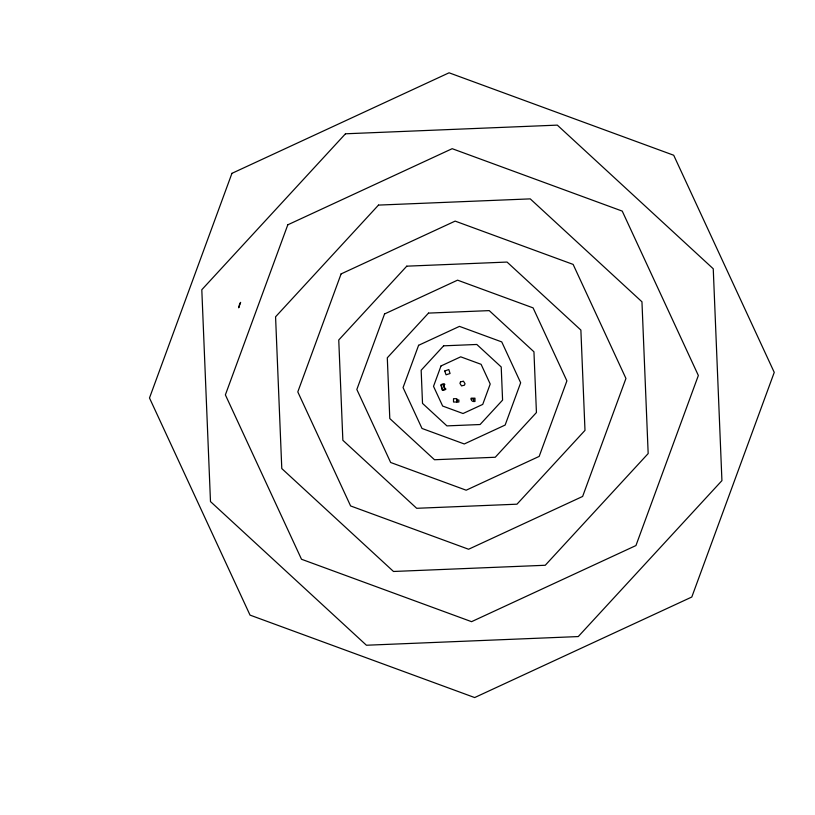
<?xml version="1.0" encoding="UTF-8"?>
<svg xmlns="http://www.w3.org/2000/svg" width="815" height="815" viewBox="0 0 815 815"><rect width="100%" height="100%" fill="white"/><g stroke="black" fill="none" stroke-linecap="round" stroke-linejoin="round"><path stroke-width="1.22" d="M471.162 399.004L473.668 399.004L473.668 401.5L474.972 401.5L474.972 398.168L471.162 398.168L471.162 399.004A2.496 2.496 0 0 0 473.668 401.5M456.838 399.992L458.876 399.992L458.876 402.019L453.507 402.019L453.507 398.688L456.838 398.688L456.838 402.019M444.725 371.019L446.07 374.798L450.053 373.514L448.821 369.541L444.725 371.019M239.6 304.127L238.693 307.805L240.608 302.365L239.6 304.127M231.939 173.34L149.491 397.975L250.032 615.111L474.666 697.559L691.803 597.018L774.25 372.384L673.71 155.247L449.075 72.8L231.939 173.34M287.797 224.808L225.378 394.868L301.499 559.253L471.559 621.672L635.945 545.551L698.353 375.491L622.242 211.105L452.182 148.687L287.797 224.808M341.098 273.911L297.801 391.903L350.603 505.942L468.584 549.249L582.633 496.447L625.94 378.455L573.128 264.406L455.147 221.109L341.098 273.911M384.558 313.958L356.838 389.478L390.65 462.482L466.17 490.202L539.173 456.4L566.894 380.88L533.091 307.876L457.572 280.156L384.558 313.958M418.594 345.305L403.068 387.583L421.997 428.456L464.275 443.971L505.147 425.053L520.663 382.775L501.745 341.903L459.456 326.377L418.594 345.305M441.007 365.955L433.519 386.341L442.647 406.043L463.032 413.521L482.735 404.403L490.212 384.018L481.095 364.315L460.709 356.827L441.007 365.955M460.506 381.899L459.925 383.366L461.524 385.913L464.448 385.179L465.029 383.712L463.429 381.165L460.506 381.899M444.674 384.476L444.44 384.782A2.679 2.679 0 0 0 445.408 388.46L445.907 389.132A4.055 4.055 0 0 1 442.25 390.1L440.884 384.914A4.299 4.299 0 0 1 444.532 383.947L444.674 384.476M345.468 133.792L201.804 289.733L210.484 501.571L366.424 645.236L578.263 636.566L721.927 480.626L713.247 268.777L557.317 125.123L345.468 133.792M378.486 205.095L275.572 316.801L281.786 468.564L393.492 571.478L545.255 565.264L648.17 453.558L641.955 301.795L530.249 198.88L378.486 205.095M406.767 266.169L338.755 339.987L342.86 440.283L416.679 508.295L516.975 504.19L584.987 430.371L580.881 330.075L507.052 262.063L406.767 266.169M428.496 313.103L387.298 357.805L389.794 418.553L434.497 459.741L495.245 457.256L536.433 412.543L533.947 351.805L489.234 310.617L428.496 313.103M443.645 345.825L421.161 370.234L422.516 403.394L446.926 425.888L480.086 424.523L502.58 400.114L501.215 366.964L476.806 344.47L443.645 345.825M443.299 384.466L441.241 385.016L442.545 389.865L444.603 389.315L443.299 384.466"/></g></svg>
